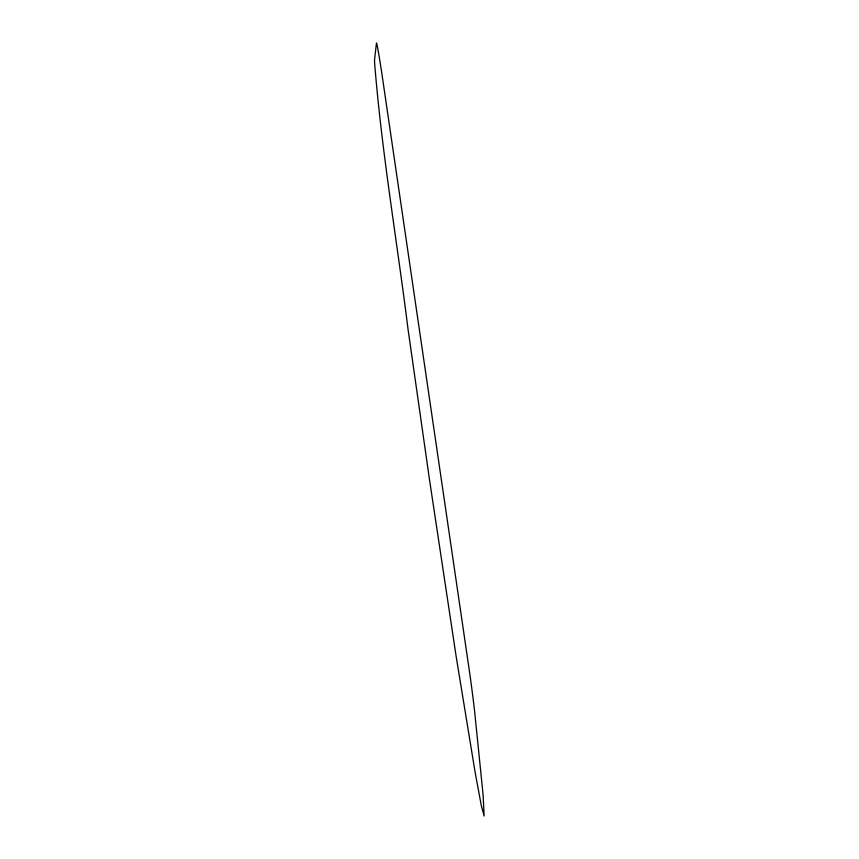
<?xml version="1.0" encoding="UTF-8"?>
<svg xmlns="http://www.w3.org/2000/svg" width="859" height="859" viewBox="0 0 859 859"><rect width="100%" height="100%" fill="white"/><g stroke="black" fill="none" stroke-linecap="round" stroke-linejoin="round"><path stroke-width="1.29" d="M378.336 51.626A42.07 0.988 81.8 0 1 381.858 73.573L469.637 672.715A34.016 0.698 82.4 0 1 472.343 692.73A34.199 0.709 82.4 0 1 473.824 704.563L474.34 709.04A37.227 0.773 82.4 0 1 474.673 711.993L482.393 787.896A176.396 4.188 82.4 0 1 483.145 795.638L484.154 816.05L481.265 805.355L475.22 772.842L456.15 656.448L429.586 480.256L408.025 329.169C396.976 240.37 381.675 151.925 374.588 62.675A200.244 5.337 82 0 1 374.599 59.335L376.489 42.95A45.956 1.084 81.8 0 1 376.671 43.369L377.069 44.947A42.306 0.999 81.8 0 1 378.336 51.561"/></g></svg>
